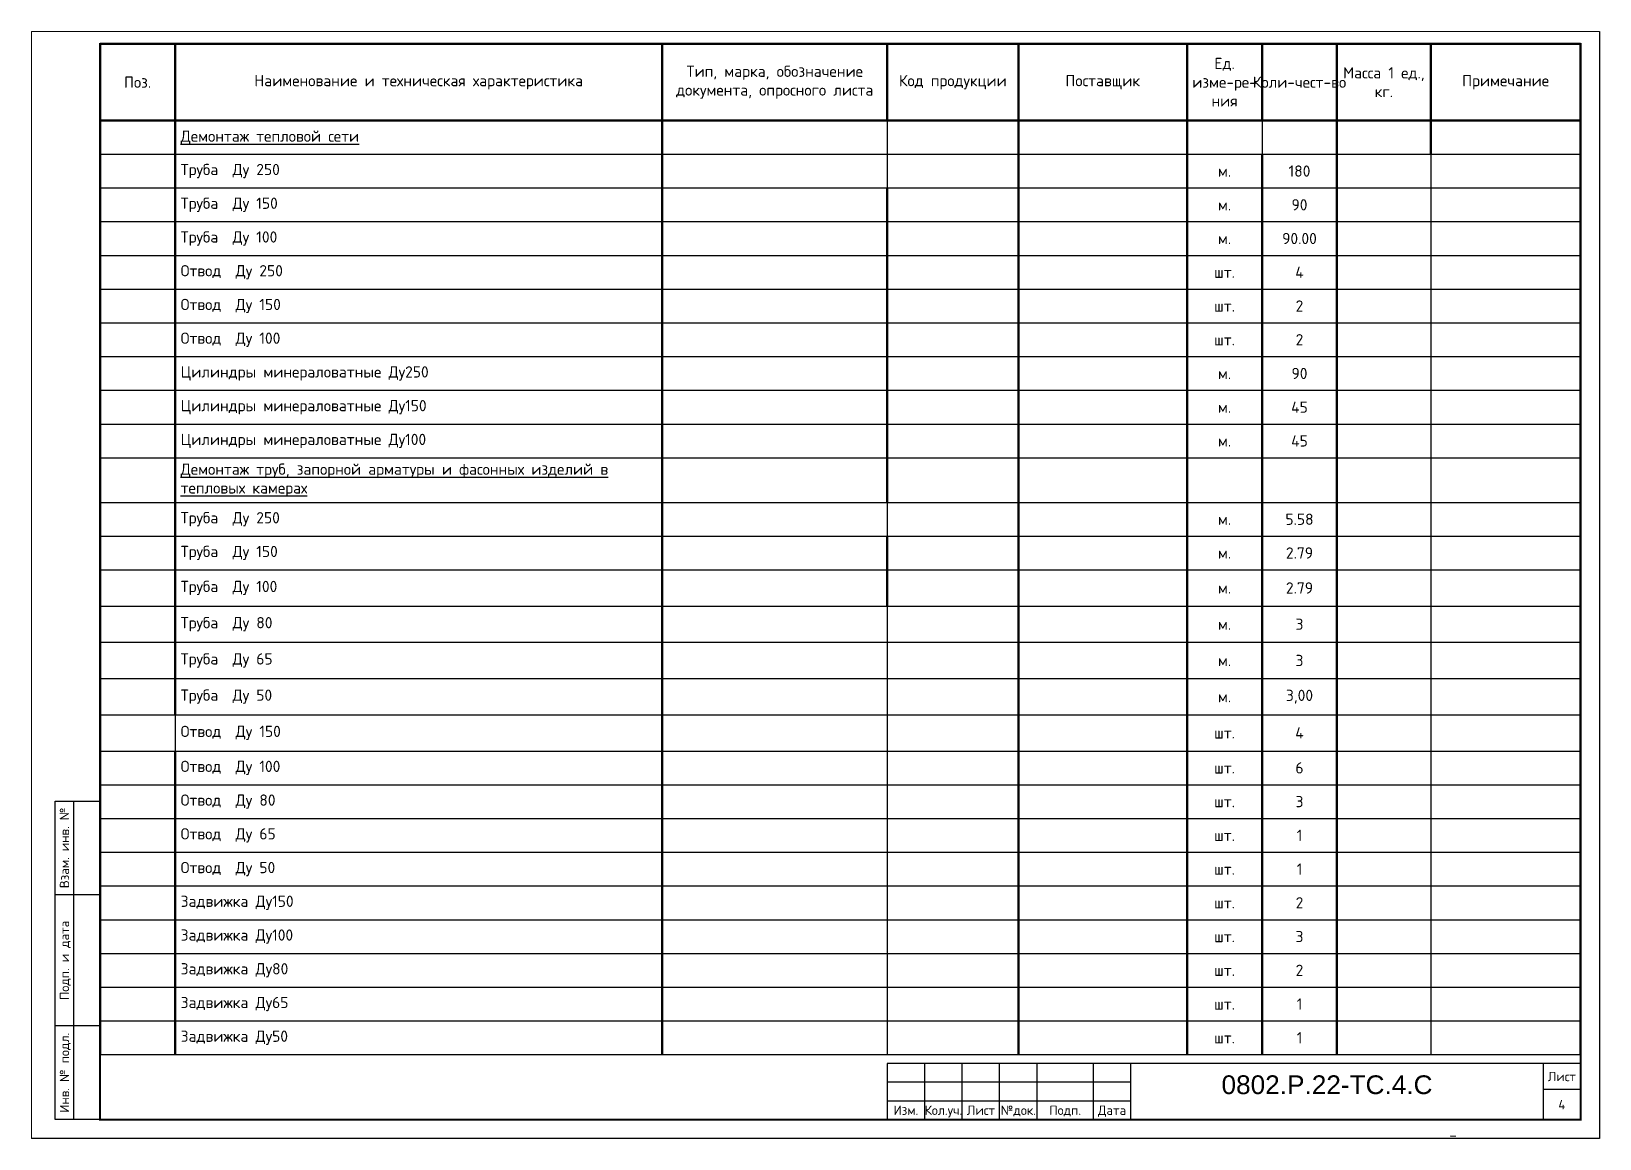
# Paper-space layout '№4' of a CAD drawing. Header units: millimetres. Extents: x 0 to 418, y 0 to 295.
# The model-space entities are those that its viewports show. They can reach past a viewport. Long polylines and large blocks are cut down to what shows.
import ezdxf
from ezdxf.enums import TextEntityAlignment as Align

# ---------------------------------------------------------------- set-up
doc = ezdxf.new("R2010")
doc.units = ezdxf.units.MM
doc.layers.add('Таблица', color=3, linetype='Continuous', lineweight=30)
doc.styles.add('-ISOCPEUR-', font='isocpeur.TTF')
doc.styles.get("Standard").update_dxf_attribs({"font": 'arial.ttf'})

# ---------------------------------------------------------------- blocks, each defined once
blk = doc.blocks.new('*T366')
at = {"layer": 'Таблица', "color": 7, "lineweight": 50, "transparency": 16777216}
for p, q in [((0, 0), (395, 0)), ((0, 0), (0, -20.43)), ((20, 0), (20, -20.43)), ((150, 0), (150, -20.43)), ((210, 0), (210, -20.43)), ((245, 0), (245, -20.43)), ((290, 0), (290, -20.43)), ((310, 0), (310, -20.43)), ((330, 0), (330, -20.43)), ((355, 0), (355, -20.43)), ((395, 0), (395, -20.43))]:
    blk.add_line(p, q, dxfattribs=at)
at = {"layer": 'Таблица', "color": 0, "lineweight": 50, "transparency": 16777216}
for p, q in [((0, -20.43), (150, -20.43)), ((0, -20.43), (0, -269.66)), ((20, -20.43), (20, -179)), ((210, -20.43), (395, -20.43)), ((245, -20.43), (245, -269.66)), ((290, -20.43), (290, -29.43)), ((330, -20.43), (330, -29.43)), ((355, -20.43), (355, -29.43)), ((395, -20.43), (395, -269.66)), ((210, -38.43), (210, -122.33)), ((210, -131.33), (210, -150)), ((20, -188.66), (20, -269.66))]:
    blk.add_line(p, q, dxfattribs=at)
at = {"layer": 'Таблица', "color": 0, "linetype": 'ByBlock', "lineweight": 50, "transparency": 16777216}
for p, q in [((150, -20.43), (210, -20.43)), ((150, -20.43), (150, -269.66)), ((290, -29.43), (290, -269.66)), ((310, -29.43), (310, -269.66)), ((330, -29.43), (330, -269.66))]:
    blk.add_line(p, q, dxfattribs=at)
at = {"layer": 'Таблица', "color": 0, "linetype": 'ByBlock', "lineweight": -2, "transparency": 16777216}
for p, q in [((210, -20.43), (210, -38.43)), ((310, -20.43), (310, -29.43)), ((355, -29.43), (355, -269.66)), ((210, -122.33), (210, -131.33)), ((210, -150), (210, -269.66)), ((20, -179), (20, -188.66))]:
    blk.add_line(p, q, dxfattribs=at)
at = {"layer": 'Таблица', "color": 0, "lineweight": 25, "transparency": 16777216}
for p, q in [((0, -29.43), (20, -29.43)), ((210, -29.43), (290, -29.43)), ((310, -29.43), (395, -29.43)), ((0, -38.43), (20, -38.43)), ((210, -38.43), (245, -38.43)), ((355, -38.43), (395, -38.43)), ((0, -47.43), (20, -47.43)), ((210, -47.43), (245, -47.43)), ((355, -47.43), (395, -47.43)), ((0, -56.43), (20, -56.43)), ((210, -56.43), (245, -56.43)), ((355, -56.43), (395, -56.43)), ((0, -65.43), (20, -65.43)), ((210, -65.43), (245, -65.43)), ((355, -65.43), (395, -65.43)), ((0, -74.43), (20, -74.43)), ((210, -74.43), (245, -74.43)), ((355, -74.43), (395, -74.43)), ((0, -83.43), (20, -83.43)), ((210, -83.43), (245, -83.43)), ((355, -83.43), (395, -83.43)), ((0, -92.43), (20, -92.43)), ((210, -92.43), (245, -92.43)), ((355, -92.43), (395, -92.43)), ((0, -101.43), (20, -101.43)), ((210, -101.43), (245, -101.43)), ((355, -101.43), (395, -101.43)), ((0, -110.43), (20, -110.43)), ((210, -110.43), (245, -110.43)), ((355, -110.43), (395, -110.43)), ((0, -122.33), (20, -122.33)), ((210, -122.33), (245, -122.33)), ((355, -122.33), (395, -122.33)), ((0, -131.33), (20, -131.33)), ((210, -131.33), (245, -131.33)), ((355, -131.33), (395, -131.33)), ((0, -140.33), (20, -140.33)), ((210, -140.33), (245, -140.33)), ((355, -140.33), (395, -140.33)), ((0, -150), (20, -150)), ((210, -150), (245, -150)), ((355, -150), (395, -150)), ((0, -159.66), (20, -159.66)), ((210, -159.66), (245, -159.66)), ((355, -159.66), (395, -159.66)), ((0, -169.33), (20, -169.33)), ((210, -169.33), (245, -169.33)), ((355, -169.33), (395, -169.33)), ((0, -179), (20, -179)), ((210, -179), (245, -179)), ((355, -179), (395, -179)), ((0, -188.66), (20, -188.66)), ((210, -188.66), (245, -188.66)), ((355, -188.66), (395, -188.66)), ((0, -197.66), (20, -197.66)), ((210, -197.66), (245, -197.66)), ((355, -197.66), (395, -197.66)), ((0, -206.66), (20, -206.66)), ((210, -206.66), (245, -206.66)), ((355, -206.66), (395, -206.66)), ((0, -215.66), (20, -215.66)), ((210, -215.66), (245, -215.66)), ((355, -215.66), (395, -215.66)), ((0, -224.66), (20, -224.66)), ((210, -224.66), (245, -224.66)), ((355, -224.66), (395, -224.66)), ((0, -233.66), (20, -233.66)), ((210, -233.66), (245, -233.66)), ((355, -233.66), (395, -233.66)), ((0, -242.66), (20, -242.66)), ((210, -242.66), (245, -242.66)), ((355, -242.66), (395, -242.66)), ((0, -251.66), (20, -251.66)), ((210, -251.66), (245, -251.66)), ((355, -251.66), (395, -251.66)), ((0, -260.66), (20, -260.66)), ((210, -260.66), (245, -260.66)), ((355, -260.66), (395, -260.66)), ((0, -269.66), (20, -269.66)), ((210, -269.66), (245, -269.66)), ((355, -269.66), (395, -269.66))]:
    blk.add_line(p, q, dxfattribs=at)
at = {"layer": 'Таблица', "color": 0, "linetype": 'ByBlock', "lineweight": 25, "transparency": 16777216}
for p, q in [((20, -29.43), (210, -29.43)), ((290, -29.43), (310, -29.43)), ((20, -38.43), (210, -38.43)), ((245, -38.43), (355, -38.43)), ((20, -47.43), (210, -47.43)), ((245, -47.43), (355, -47.43)), ((20, -56.43), (210, -56.43)), ((245, -56.43), (355, -56.43)), ((20, -65.43), (210, -65.43)), ((245, -65.43), (355, -65.43)), ((20, -74.43), (210, -74.43)), ((245, -74.43), (355, -74.43)), ((20, -83.43), (210, -83.43)), ((245, -83.43), (355, -83.43)), ((20, -92.43), (210, -92.43)), ((245, -92.43), (355, -92.43)), ((20, -101.43), (210, -101.43)), ((245, -101.43), (355, -101.43)), ((20, -110.43), (210, -110.43)), ((245, -110.43), (355, -110.43)), ((20, -122.33), (210, -122.33)), ((245, -122.33), (355, -122.33)), ((20, -131.33), (210, -131.33)), ((245, -131.33), (355, -131.33)), ((20, -140.33), (210, -140.33)), ((245, -140.33), (355, -140.33)), ((20, -150), (210, -150)), ((245, -150), (355, -150)), ((20, -159.66), (210, -159.66)), ((245, -159.66), (355, -159.66)), ((20, -169.33), (210, -169.33)), ((245, -169.33), (355, -169.33)), ((20, -179), (210, -179)), ((245, -179), (355, -179)), ((20, -188.66), (210, -188.66)), ((245, -188.66), (355, -188.66)), ((20, -197.66), (210, -197.66)), ((245, -197.66), (355, -197.66)), ((20, -206.66), (210, -206.66)), ((245, -206.66), (355, -206.66)), ((20, -215.66), (210, -215.66)), ((245, -215.66), (355, -215.66)), ((20, -224.66), (210, -224.66)), ((245, -224.66), (355, -224.66)), ((20, -233.66), (210, -233.66)), ((245, -233.66), (355, -233.66)), ((20, -242.66), (210, -242.66)), ((245, -242.66), (355, -242.66)), ((20, -251.66), (210, -251.66)), ((245, -251.66), (355, -251.66)), ((20, -260.66), (210, -260.66)), ((245, -260.66), (355, -260.66)), ((20, -269.66), (210, -269.66)), ((245, -269.66), (355, -269.66))]:
    blk.add_line(p, q, dxfattribs=at)
at = {"layer": 'Таблица', "color": 7, "transparency": 16777216, "char_height": 3, "attachment_point": 5, "style": '-ISOCPEUR-'}
for s, insert, width in [('Ед. изме-ре- ния', (300, -10.22), 17), ('Наименование и техническая характеристика', (85, -10.22), 127), ('Тип, марка, обозначение документа, опросного листа', (180, -10.22), 57), ('Код продукции', (227.5, -10.22), 32), ('Поставщик', (267.5, -10.22), 42), ('Масса 1 ед., кг.', (342.5, -10.22), 22), ('Примечание', (375, -10.22), 37), ('Поз.', (10, -10.22), 17), ('Коли-чест-во', (320, -10.22), 17)]:
    blk.add_mtext(s, dxfattribs=dict(at, insert=insert, width=width))
at = {"layer": 'Таблица', "color": 0, "transparency": 16777216, "char_height": 3, "style": '-ISOCPEUR-'}
for s, insert, width, attachment_point in [('{\\LДемонтаж тепловой сети }', (21.5, -24.93), 127, 4), ('\\A1;Труба  Ду 250', (21.5, -33.93), 127, 4), ('м.', (300, -33.93), 17, 5), ('180', (320, -33.93), 17, 5), ('\\A1;Труба  Ду 150', (21.5, -42.93), 127, 4), ('90', (320, -42.93), 17, 5), ('м.', (300, -42.93), 17, 5), ('\\A1;Труба  Ду 100', (21.5, -51.93), 127, 4), ('м.', (300, -51.93), 17, 5), ('90.00', (320, -51.93), 17, 5), ('\\A1;Отвод  Ду 250', (21.5, -60.93), 127, 4), ('шт.', (300, -60.93), 17, 5), ('4', (320, -60.93), 17, 5), ('\\A1;Отвод  Ду 150', (21.5, -69.93), 127, 4), ('шт.', (300, -69.93), 17, 5), ('2', (320, -69.93), 17, 5), ('\\A1;Отвод  Ду 100', (21.5, -78.93), 127, 4), ('шт.', (300, -78.93), 17, 5), ('2', (320, -78.93), 17, 5), ('Цилиндры минераловатные Ду250', (21.5, -87.93), 127, 4), ('м.', (300, -87.93), 17, 5), ('90', (320, -87.93), 17, 5), ('Цилиндры минераловатные Ду150', (21.5, -96.93), 127, 4), ('45', (320, -96.93), 17, 5), ('м.', (300, -96.93), 17, 5), ('Цилиндры минераловатные Ду100', (21.5, -105.93), 127, 4), ('45', (320, -105.93), 17, 5), ('м.', (300, -105.93), 17, 5), ('{\\LДемонтаж труб, запорной арматуры и фасонных изделий в тепловых камерах}', (21.5, -116.38), 127, 4), ('\\A1;Труба  Ду 250', (21.5, -126.83), 127, 4), ('5.58', (320, -126.83), 17, 5), ('м.', (300, -126.83), 17, 5), ('\\A1;Труба  Ду 150', (21.5, -135.83), 127, 4), ('м.', (300, -135.83), 17, 5), ('2.79', (320, -135.83), 17, 5), ('\\A1;Труба  Ду 100', (21.5, -145.16), 127, 4), ('м.', (300, -145.16), 17, 5), ('2.79', (320, -145.16), 17, 5), ('\\A1;Труба  Ду 80', (21.5, -154.83), 127, 4), ('м.', (300, -154.83), 17, 5), ('3', (320, -154.83), 17, 5), ('\\A1;Труба  Ду 65', (21.5, -164.5), 127, 4), ('3', (320, -164.5), 17, 5), ('м.', (300, -164.5), 17, 5), ('\\A1;Труба  Ду 50', (21.5, -174.16), 127, 4), ('м.', (300, -174.16), 17, 5), ('3,00', (320, -174.16), 17, 5), ('\\A1;Отвод  Ду 150', (21.5, -183.83), 127, 4), ('шт.', (300, -183.83), 17, 5), ('4', (320, -183.83), 17, 5), ('\\A1;Отвод  Ду 100', (21.5, -193.16), 127, 4), ('6', (320, -193.16), 17, 5), ('шт.', (300, -193.16), 17, 5), ('\\A1;Отвод  Ду 80', (21.5, -202.16), 127, 4), ('3', (320, -202.16), 17, 5), ('шт.', (300, -202.16), 17, 5), ('\\A1;Отвод  Ду 65', (21.5, -211.16), 127, 4), ('шт.', (300, -211.16), 17, 5), ('1', (320, -211.16), 17, 5), ('\\A1;Отвод  Ду 50', (21.5, -220.16), 127, 4), ('шт.', (300, -220.16), 17, 5), ('1', (320, -220.16), 17, 5), ('Задвижка Ду150', (21.5, -229.16), 127, 4), ('шт.', (300, -229.16), 17, 5), ('2', (320, -229.16), 17, 5), ('Задвижка Ду100', (21.5, -238.16), 127, 4), ('шт.', (300, -238.16), 17, 5), ('3', (320, -238.16), 17, 5), ('Задвижка Ду80', (21.5, -247.16), 127, 4), ('шт.', (300, -247.16), 17, 5), ('2', (320, -247.16), 17, 5), ('Задвижка Ду65', (21.5, -256.16), 127, 4), ('1', (320, -256.16), 17, 5), ('шт.', (300, -256.16), 17, 5), ('Задвижка Ду50', (21.5, -265.16), 127, 4), ('шт.', (300, -265.16), 17, 5), ('1', (320, -265.16), 17, 5)]:
    blk.add_mtext(s, dxfattribs=dict(at, insert=insert, width=width, attachment_point=attachment_point))

msp = doc.modelspace()

# ---------------------------------------------------------------- linework, layer by layer
for p, q in [((7142.496, 1180.694), (7142.496, 1265.694)), ((7149.496, 1240.694), (7137.496, 1240.694)), ((7149.496, 1205.694), (7137.496, 1205.694)), ((7369.496, 1180.694), (7369.496, 1195.694)), ((7379.496, 1180.694), (7379.496, 1195.694)), ((7389.496, 1180.694), (7389.496, 1195.694)), ((7399.496, 1180.694), (7399.496, 1195.694)), ((7414.496, 1180.694), (7414.496, 1195.694)), ((7424.496, 1180.694), (7424.496, 1195.694)), ((7534.496, 1195.694), (7534.496, 1180.694)), ((7424.496, 1190.694), (7359.496, 1190.694)), ((7544.496, 1188.694), (7534.496, 1188.694)), ((7359.496, 1185.694), (7424.496, 1185.694))]:
    msp.add_line(p, q)
for points in [[(7129.496, 1472.694), (7549.496, 1472.694), (7549.496, 1175.694), (7129.496, 1175.694)], [(7149.496, 1180.694), (7137.496, 1180.694), (7137.496, 1265.694), (7149.496, 1265.694)], [(7359.496, 1180.694), (7544.496, 1180.694), (7544.496, 1195.694), (7359.496, 1195.694)]]:
    msp.add_lwpolyline(points, close=True)
at = {"const_width": 0.5}
msp.add_lwpolyline([(7149.496, 1467.694), (7544.496, 1467.694), (7544.496, 1180.694), (7149.496, 1180.694)], close=True, dxfattribs=at)

# ---------------------------------------------------------------- block references
msp.add_blockref('*T366', (7149.496, 1467.694))

# ---------------------------------------------------------------- texts
at = {"style": '-ISOCPEUR-'}
for s, p in [('Взам. инв. №', (7139.996, 1253.194)), ('Подп. и дата', (7139.996, 1223.194)), ('Инв. № подл.', (7139.996, 1193.194))]:
    msp.add_text(s, height=2.5, rotation=90, dxfattribs=at).set_placement(p, align=Align.MIDDLE_CENTER)
for s, p in [('Лист', (7539.496, 1192.194)), ('Изм.', (7364.496, 1183.194)), ('Кол.уч.', (7374.496, 1183.194)), ('Лист', (7384.496, 1183.194)), ('№док.', (7394.496, 1183.194)), ('Подп.', (7406.996, 1183.194)), ('Дата', (7419.496, 1183.194))]:
    msp.add_text(s, height=2.5, dxfattribs=at).set_placement(p, align=Align.MIDDLE_CENTER)
at = {"insert": (7448.694, 1192.502), "char_height": 5, "width": 38.55785, "attachment_point": 1}
msp.add_mtext('0802.Р.22-ТС.4.С', dxfattribs=at)
at = {"style": '-ISOCPEUR-'}
msp.add_attdef('4', text='*', height=2.5, dxfattribs=at).set_placement((7539.496, 1184.694), align=Align.MIDDLE_CENTER)
at = {"style": '-ISOCPEUR-', "flags": 8}
msp.add_attdef('_', text='Формат', height=3, dxfattribs=at).set_placement((7510.469, 1177.949), align=Align.MIDDLE_CENTER)

psp = doc.layouts.new('№4')

# ---------------------------------------------------------------- viewports
at = {"layer": '0'}
psp.add_viewport(center=(209.21, 147.71), size=(418.41, 295.4095), view_center_point=(7340.374, 1323.33), view_height=295.40963, dxfattribs=at)

doc.saveas('drawing.dxf')
